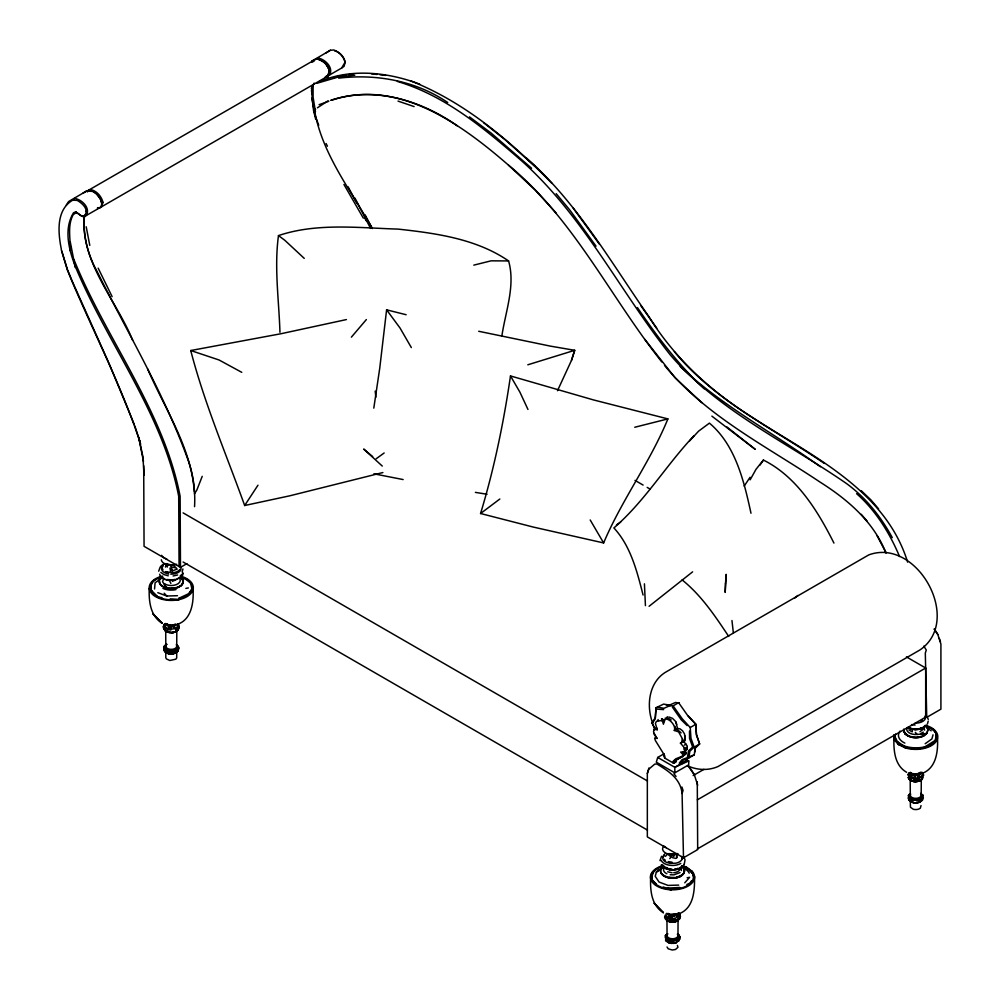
<?xml version="1.0" encoding="UTF-8"?>
<svg xmlns="http://www.w3.org/2000/svg" width="1000" height="1000" viewBox="0 0 1000 1000"><rect width="100%" height="100%" fill="white"/><g stroke="black" fill="none" stroke-linecap="round" stroke-linejoin="round"><path stroke-width="1.5" d="M165.8 651.075L165.787 657.613L166.375 658.888L169.85 660.5L175.863 659.175L176.688 657.938L176.725 652.188M663.962 753.85L657.725 757.45L656.3 762.163L674.825 772.85L674.825 767.325L687.3 760.113M644.425 583.825L645.425 605.625M656.275 736.737L654.675 738.413L655.45 740.65L663.388 753.475L664.675 758.037L673.025 762.862L674.275 763.062L676.038 761.725L676.25 760.312A5.775 3.337 60 0 1 676.388 759.587M681.9 866.225A12.088 6.975 0 0 1 684.188 868.8L683.787 873.112C678.363 879.875 666.263 879.987 660.987 873.1M176.725 646.062L176.812 629.462A5.562 3.212 0 0 1 173.263 632.638A5.562 3.212 0 0 1 166.95 631.65M677.975 935.462L678.062 918.863M921.2 795.025L921.287 779.938M177.312 569.038L172.4 570.875L171.012 565.337M673.025 762.862L673.05 762.15A5.775 3.337 60 0 1 673.312 761.075L675.713 758.925L682.262 756.137L685.987 752.375M676.038 761.725L676.062 761.087A5.025 2.9 60 0 1 676.3 760.163L686.025 754.075C687.688 751.2 680.325 755.25 684.25 755.1M187.375 579.65L191.287 584.075L191.9 589.587C189.562 594.75 184.375 598.275 178.7 598.35L188.65 593.7L191.9 589.587L191.287 584.075L189.737 581.737L187.375 579.65L181.975 577.425M936.375 738.562L935.763 733.05L932.887 728.65L935.763 733.05L936.375 738.562C933.95 743.95 928.775 746.562 923.225 747.925A20.888 12.062 0 0 1 906.263 747.412L897.275 741.575L895.037 736.762L895.475 734.125M84.438 215.888C82.863 234.613 87.4 253.6 96.375 270.062C127.837 333.5 164.887 394.75 188.663 461.737C193.55 476.2 195.413 491.438 194.55 506.675M167.312 567.1L167.4 564.575L168.538 565.388M663.2 886.963L671.363 889.812C664.35 888.363 656.35 886.912 652.337 880.225L651.888 875.212L653.162 872.275A25.775 17.975 17.5 0 1 661.225 866.525L663.85 865.738M179.062 566.538L178.7 496.362C163.713 418.162 112.912 350.613 80.775 279.062C71.862 259.55 61.25 232.613 73.55 212.75L75.713 211.875L81.388 215.95L83.812 215.987L85.325 214.65C88.663 208.75 81.788 202.963 77.213 200.4L72.688 200.175C55.75 210.037 58.1 233.075 61.388 249.575M193.062 589.688C193.812 602.837 191.363 620.462 176.475 624.612M937.537 738.65C938.037 751.038 936.438 766.912 923.65 772.788M75.713 211.875L82.25 216.438L84.2 216.675L100.388 207.413C104.775 201.125 98.1 194.275 92.812 191.388L88.287 191.163M694.55 876.425C694.663 889.45 694.225 906.85 680.425 913.213M406.15 314.725L386.6 309.837L379.725 368.338L373.8 408.137M132.625 340.138C116.35 300.05 80.812 263.163 84.175 217.113M510.487 375.938C503.688 422.35 494.212 468.625 480.562 513.513L533.362 527.087L603.625 542.938C621.737 499.963 650.275 461.975 667.887 418.9L593.587 399.95L510.487 375.938L519.925 392.188L527.962 409.45M311.712 93.95L312.325 87.05L314.137 83.1M154.55 588.962L155.1 582.788L161.838 577.987M163.6 647.4L165.238 650.913L169.35 651.538L168.325 650.037L175.487 651.85M164.875 646.125L164.675 649.35L165.225 645.375L163.962 646.737L166.612 644.425M177.013 644.725L179.013 647.862L177.775 650.537L172.275 650.4L176.5 650.425L178.575 648.075L175.85 649.35M191.975 586.55L191.737 589.05L188.787 594.275M651.812 877.2L653.162 872.275L650.725 875.1C650.088 888.562 650.475 904.712 663.375 912.688L654.212 903.225L663.375 912.688M663.238 857.113L664.725 853.913M679.8 938.775L678.637 941.287M909.538 773.612L909.613 772.862M936.45 735.512L935.1 740.438L923.225 747.925M327.625 78.2L327.912 75.312M668.225 913.562L669.212 915.775L672.237 916.438L676.225 915.562L676.413 913.8A7.2 4.162 0 0 1 667.975 913.487M684.638 741.363L683.612 741.25L685.288 739.762L684.7 735.387M915.462 776.012L912.438 775.35L910.675 773.775L910.825 772.575M156.762 578.638C145.863 583.462 151.337 597.35 161.95 597.575M895.113 734.788L894.438 739.963L898.6 744.675L905.725 748.012A22.062 12.737 0 0 0 935.4 742.438A22.062 12.737 0 0 0 925.763 725.312M697.275 781.75L697.688 849.587L683.5 857.775L647.337 836.888L647.337 773.425L648.925 767.975M83.825 221.188L84.625 215.362M311.863 85.95L311.45 88.925L313.087 85.188L313.1 97.188L315.45 111.725M683.55 740.888L678.587 731.85L674.3 730.45C677.1 724.163 662.825 712.3 663.4 724.15L664.013 719.912M685.925 753.062L684.463 751.237L685.85 750.938L686.963 749.112L687.2 745.95L683.612 741.25M501.887 335.875C505.525 311.438 515.638 285.387 508.575 260.925C476.287 238.787 436.213 233.3 398.175 229.112C358.55 227.9 316.625 222.675 278.475 235.6C274.125 267.65 278.962 300.163 279.95 332.287M162.725 576.287A12.088 6.975 0 0 0 159.338 580.125L159.6 583.025A12.088 6.975 0 0 0 163.663 586.638L168.137 587.95A12.088 6.975 0 0 0 182.938 579.412L180.662 576.825L183.188 581.55L181.275 585.675L177.763 587.688L170.637 588.787A11.938 6.887 0 0 1 159.35 582.288M694.538 752.3L695.438 746.888M916.988 781.012L921.05 780.337L916.988 781.012L921.05 780.337L922.237 778.438M672.1 920.537L676.875 919.8L679.237 918.438L679.562 916.65A7.55 4.363 0 0 0 679.25 913.1M682.3 739.013L681.712 742.188L680.425 743.088L683.8 747.087L684.125 749.85M676.637 702.962L679.325 703.162L675.537 702.45L669.488 705.113L663.587 704.1L656.012 707.763L655.288 717.688L652.113 722.862L654.538 728.575M182.188 571.725L182.95 568.95M179.275 626.275L178.75 628.175L175.375 629.35M178.55 649.388L177.387 651.9M659.4 869.625L656.35 872.188L655.225 876.287L659.062 882.05L668.037 885.413L678.713 885.1M684.188 864.5L685.062 859.825L683.812 856.95M679.013 918.863L677.812 920.763L680 917.475M679.75 939.1L673.525 939.8L675.163 940.788L678 940.662L680.263 937.262M927.412 724.075L928.225 721.1M927.663 730.512L926.888 733.35C921.325 739.25 911.213 738.938 905.113 734.013L903.825 731.237M933.025 734.812L931.9 738.925L925.175 743.725M921.038 805.588L920.337 808.138A5.487 3.162 0 0 1 913.25 809.237L910.45 807.225L910.275 800.037M159.887 577.587A20.888 12.062 0 0 0 151.762 583.387L150.45 588.038L151.237 590.275L158.125 597.075A20.888 12.062 0 0 0 170.175 599.75L179.175 599.587L170.188 598.85M680.987 763.05L683.325 760.062L688.75 758.025L689.9 751.2L694.15 747.138L699.638 743.962L696.475 734.525L695.812 724.075L688.1 715.75M688.75 758.025L694.237 754.85L695.387 748.025L699.638 743.962L696.462 735.113L695.725 724.35L687.763 715.662L678.625 702.675L673.125 705.85L672.412 707.15L681.188 719.737L687.138 725.6M923.4 797.763L922.55 800.075L919.712 802.1M557.487 390.725L571.475 360.412L574.7 350.312L550.325 346.112L478.7 331.275M683.5 857.775L682.087 793.487L683.062 790.487L681.925 787.025M158.713 571.2L159.713 568.25A11.7 6.75 0 0 1 164.9 563.638M86.2 215.6C90.862 208.162 81.95 199.55 74.862 198.45L72.688 200.175M97.537 207.65L99.488 207.887L101.487 206.825L103.012 202.387C101.525 196.713 97.463 191.612 91.75 189.838L88.8 190.075L87.4 191.938M647.337 773.425L648.825 769.15L654.775 764.112L656.95 764.013C668.325 771 680.462 778.45 682.087 793.487M163.575 578.888L162.575 581.675L165.963 587.05L168.137 587.95M163.263 626.763L164.537 624L163.388 626.775M683.787 873.112L684.725 870.525L684.188 868.8M903.812 729.087A12.088 6.975 0 0 0 904.975 733.35L908.138 735.6A12.088 6.975 0 0 0 924.287 735.113L927.025 732.688L927.962 730.1L927.412 728.375A12.088 6.975 0 0 0 925.138 725.788M175.925 631.562L172.438 632.587L175.35 631.938L178.275 629.862L179.237 627.263M571.475 360.412L574.7 350.312L527.812 364.8M166.525 564.2L165.438 567.038L166.925 563.562M202.225 476.337L196.775 490.2L194.387 493.837M653.75 730.062L655.238 727.9M315.538 109.213L314.688 111.263C322.5 154.45 350.938 190.637 372.125 228.05M327.638 75.225L329.513 71.162C327.663 65.3 322.95 58.863 316.175 58.987L88.8 190.075M164.45 648.1L164.213 650.7L168.312 653.6L164.762 651.513L167.175 653.175M674.837 939.587L678.725 939.125L679.9 936.575L678.913 936.688L678.263 934.112L679.425 935.462L678.5 935.512M922.038 779.638L923.238 777.05L922.1 776.862M921.65 800.788L922 800.05M655.263 738.075L657.025 738.425L654.262 734.55L653.538 731.513L654.163 729.438L657.275 729.725L655.4 723.475L656.425 721.35L661.587 720.475L662.387 718.85M676.513 759.237L676.9 758.562M916.55 774.137L920.688 772.225M150.787 585.3L151.762 583.387M750.138 479.825L756.038 469.263L763.4 460.062C796.787 476.637 817.763 510.9 833.938 543.075M686.963 749.112L687.138 747.288M162.887 566.213L161.988 567.725L162.987 569.875M661.587 856.275L659.963 860.588L661.213 860.45A11.7 6.75 0 0 0 680.788 863.475M920.775 793.325L922.887 795.263L921.787 797.013L922.65 795.037M652.163 723.637L655.275 718.713L655.925 709.025L663.65 709.613M346.4 319.575L281.025 333.725L190.738 350.525C204.438 403.462 226.15 454.087 244.662 505.513L257.975 485.2M366.362 319.562L351.375 337.163M66.3 205.05L68.625 201.537L87.125 190.675L90.638 190.425C96.363 192.512 101.487 197.775 101.812 204.075M744.15 486.138L750.062 477.275M923.2 775.337L922.075 777.025L918.45 778.725A7.55 4.363 0 0 1 910.4 777.738A7.55 4.363 0 0 1 908.688 773.088M760.013 465.05L763.4 460.062M691.675 880.65L689.9 883.088L686.8 884.562M925.05 725.425C921.4 730.562 913.238 730.512 908.175 727.463L915.238 729.538L921.175 728.188L919.225 729.175L911.325 728.938L909.475 727.825M908.5 795.462L909.538 794.05M677.812 920.763L678.65 919.638M909.65 772.938L908.2 774.887L909.65 772.7L909.225 774.488A6.525 3.762 0 0 0 917.425 777.925A6.525 3.762 0 0 0 921.562 772.575M669.775 858.625L672.288 855.337L674.125 856.1L668.962 853.562M688.037 757.887L684.912 761.862L681.625 763.763M679.25 763.188L682.1 759.613L687.4 757.638L688.525 750.875L692.675 747.025L694.15 747.138L690.962 738.288L690.238 727.525L682.262 718.825L673.125 705.85L670.037 705.625L663.988 708.275L658.1 707.275L656.012 707.763M689.688 440.812L698.575 431.175L709.412 423.125C735.525 445.062 744.038 481.312 750.987 513.237M693.913 435.8C666 465.4 644.837 501.25 613.888 527.938C630.7 546.025 637.112 571.613 643.075 595.037M924.287 735.113L927.025 732.688M166.038 644.388L163.962 646.737L166.688 644.062M684.75 882.825L689.613 877.325L687.113 877.775M677.95 938.138L679.9 936.575L677.087 938.75L678.725 939.125M921.3 772.913L921.925 772.2M920.375 772.862L920.925 773.462L919.45 775.138L917.625 775.812L915.487 775.225M341.613 68.05L344.062 66.388L345.138 62.55C343.862 56.825 339.35 52.013 333.875 50L330.363 50.25L311.85 61.112L318.087 58.025C324.913 59.225 333.387 67.125 329.888 74.575L327.425 76.237L341.613 68.05L345.112 62.162C344.113 56.825 339.913 52.075 334.575 50.812M667.087 934.062L665.2 936.137L667.862 933.825M910.713 798.025L913.825 800.5L909.975 797.375L909.987 799.062L908.6 797.475L908.438 795.7L910.312 793.637M650.725 875.1L655 870.525A20.888 12.062 0 0 1 661.137 866.988M665.275 935.888L667.275 933.775M918.525 801.25L921.95 798.7L922.887 795.263M179.762 577.288L176.7 579.225M908.438 795.7L910.25 793.925M665.312 856.375L668.037 853.825L669.7 855.7L672.288 855.337M674.3 730.45L677.25 728.337L680.088 728.9L682.55 730.812L684.475 733.863L685.288 739.762M180.15 575.95L183 573.413M177.987 578.763L172.387 581.375M168.45 627.65L170.938 628.038L166.762 624.025L170.987 627.05L174.125 626.562L176.45 624.5M676.225 915.562L677.412 914.5M480.562 513.513L499.837 499.012M794.475 598.3L797.875 595.475M692.613 571.85L649.087 606.287M376.15 458.787L384.162 452.975M681.6 866.363C677.1 871.137 668.725 870.788 663.85 866.9M664.675 758.037L664.6 755.45M677.2 913.962L678.075 913.337M656.35 872.188L661.963 868.188M919.963 731.65L922.962 729.5M676.9 916.388L677.725 915.8M662.875 866.413A12.088 6.975 0 0 0 669.388 877.35L671.888 878.188L679.175 876.812L682.65 874.412M176.788 630.95L175.35 631.938L178.275 629.862L175.613 631.362M616.487 524.913L620.7 522.038M163.475 564.525L164.95 563.525M317.438 107.8L327.938 100.887M178.575 648.075L174.8 649.85L176.5 650.425M76.588 212.475L73.25 214.613C67.075 225.688 70.675 239.05 70.338 251.025L70.3 241.975L75.263 267.575M82.8 193.35L87.125 190.675M326.037 52.925L330.363 50.25M683.375 756.35L675.812 759.712L674.525 761.188A5.025 2.9 60 0 0 674.3 762.113L674.275 763.062M101.487 206.825L328.05 76.013C332.35 69.588 325.3 61.388 318.975 59.825M143.7 465.75L144.062 546.325L180.475 567.35L186.925 563.625M690.238 727.525L695.725 724.35M684 741.812L680.425 743.088M684.325 745.138L686.087 744.112M674.825 772.85L688.725 764.825L688.725 760.938L686.075 759.412M693.138 775.575L703.95 769.338M697.337 799.837L925.675 668.012L925.675 717.138L697.337 848.975M923.288 732.125L920.65 733.662L925.537 733.675L917.15 734.438A9 5.2 0 0 1 907.337 727.438M920.925 773.462L916.712 774.338M683.112 755.55L686.225 752.95L682.962 754.538L680.675 752.075L684.075 751.963L685.362 749.837L685.225 747.5M672.113 942.75L666.737 937.8L670.5 941.812L672.113 942.75L673.725 941.912M311.7 62.35L314.113 61.15M910.625 780.238L908.25 777.5L909.062 779.237L912.337 781.137L919.325 781.038L918.425 781.312L921.263 779.912M678.037 920.337L675.2 921.75L677.163 920.962M666.963 717.1L667.775 716.8M665.188 718.125L667.938 718.125L671.188 719.95M175.863 652.913L172.413 653.763L175.863 652.913L175.238 653.138M920.8 720.913L922.312 720.2M919.225 729.175L922.738 727.537M688.725 760.938L674.825 767.325L657.725 757.45M918.425 781.312L920.4 780.537M169.262 652.425L173.925 651.4L169.587 650.325M688.825 756.9L694.237 754.85M680.062 872.562L673.925 874.862L670.188 874.75M676.838 877.125L681.062 875.537M676.787 877.738L680.95 876.175L679.175 876.812M175.5 624.288L173.25 625.138L174.125 626.562M325.138 77.088L328.05 76.013L326.388 75.763M97.475 208.475L100.388 207.413M316.825 83.312L338.963 76.812L354.812 75.2M319.975 81.375C351.763 68.138 388.25 72.225 419.75 84.175M319.088 104.675L328.812 101.25M331.6 100.275C397.738 77.938 461.025 123.938 508.438 165.1C573.725 218.675 610.087 296.788 661.787 361.938M334.225 77.588L338.575 76.137M165.9 630.462A5.562 3.212 0 0 0 166.312 631.087L167.625 630.65M473.8 265.138L491.087 260.837L508.575 260.925M661.375 865.188L662.75 864.775M103.012 202.387L101.575 202.812L100.487 199.35L97.263 194.788M173.487 627.8L174.65 627.463M924.175 735.75C918.112 738.562 910.35 738.5 905.113 734.013L903.962 729.812M917.962 776.762L919.125 776.425M919.287 802.362L915.362 802.775L920.337 801.875M667.837 914.788L667.725 913.538L672.237 916.438L671.087 914.625L676.413 913.8M672.138 943.2L676.488 942.525M930.512 745.2C921.55 748.512 911.7 748.85 902.7 745.45L905.725 748.012L899.513 744.262L897.275 741.575L898.6 744.675L895.562 739.788L895.037 736.762L894.438 739.963L893.95 734.663M667.887 418.9L634.738 427.262M330.625 100.312C373.888 85.9 421.388 100.3 457.438 125.962M382.887 472.55L289.713 495.825L244.662 505.513M161.35 559.775A9.925 5.725 0 0 0 165.025 563.925L172.825 565.138L176.675 564.275M173.1 575.975L177.638 574.975M172.438 632.587L174.85 632.062M664.538 917.138L666.65 920M185.863 588.387L188.363 587.938M175.212 579.45L168.75 580.388L166.737 579.525L174.812 580.062M674.963 869.075L677.938 868.612M673.55 915.037L674.887 914.825M343.05 75.462L346.025 75.013M349 74.562L353.462 73.875M675.125 942.925L676.062 942.8M676.1 921.462L669.112 921.562L673.538 922.025M672.262 854.725L676.162 854.2L676.775 857.987L676.988 853.55M679.862 887.463L667.15 888.125L671.425 889.137A20.888 12.062 0 0 0 693.375 876.462L692.175 871.3L686.4 867.188A22.062 12.737 0 0 0 682.525 865.738M338.688 78.15C376.388 73.675 416.012 80.85 447.7 102.5M674.9 869.3L677.812 869.062M674.875 921.825L669.112 921.562M173.225 579.65L168.263 580.35A11.6 6.7 0 0 1 159.688 574.237M168.175 588.575L175.538 588.35L181.275 585.675A11.938 6.887 0 0 0 182.787 580.138M157.812 592.663L166.788 596.025L177.475 595.7M172.288 653.962L167.95 653.363M915.4 774.65L916.775 774.613M669.388 853.65L673.4 854.25L668.012 853.975L677.925 853.675L674.062 854.525L668.012 853.975A9.925 5.725 0 0 1 663.25 846.812M670.562 919.287L676.875 919.8L670.562 919.287A7.55 4.363 0 0 1 664.975 915.312M667.487 920.475L670.438 920.387M668.012 853.975L675.588 853.763M173.625 632.425L169.325 632.487L166.25 631.075M165.413 571.613L172.725 572.737A9.287 5.362 0 0 0 179.938 569.362M669.388 877.35L674.4 877.5M172.3 632.638L165.438 631.038L163.3 627.737M169.55 625.562L170.925 625.688M914.137 776.888L915.413 777M913.662 779.963L918.612 779.812L918.45 778.725M672.025 862.188L668.3 861.612M670.9 917.312L672.188 917.425M673.675 941.025L669.15 940.612L668.438 939.013L673.675 941.025L669.575 939.438M911.6 780.8L909.062 779.237L914.038 781.513L912.337 781.137L916.775 781.6M371.438 73.825L377.113 74.45M379.95 74.763L385.625 75.388M679.237 918.438L679.963 918.538M165.025 563.925L172.825 565.138M170.875 630.05L167.838 629.575L163.975 626.812M666.838 868.337L671.862 869.112M670.662 869.325L667.987 868.913L670 869.775L663.688 866.712M475.387 492.375L487.075 494.263M912.337 781.137L915.4 781.637M666.1 704.875L670.562 705.625M163.663 586.638L165.963 587.05L164.275 583.6A9 5.2 0 0 0 176.163 584.688A9 5.2 0 0 0 179.288 577.975M403.125 479.562L373.875 473.812M171.038 566.875L176.325 568.025L173.637 565.538M914.388 774.075L912.275 773.6L912.438 775.35M909.463 800.188L909.95 800.925L908.7 799.663L911.65 802.138L910.075 801.225L914.062 802.85L910.075 801.225L908.05 798.112M667.638 871.8L672.113 872.788M669.5 914.663L670.8 914.95M672.25 857.575L675.8 858.438M661.538 718.675L664.862 720.7M918.975 776.162L915.45 774.312M665.462 940.088L667.925 942.275L672.175 943.4A5.475 3.162 0 0 1 667.05 940.462M319.275 59.7C324.637 60.9 328.237 66.112 329.562 71.188M190.738 350.525L219.025 359.975L241.775 372.337M168.238 575.825L163.9 574.55L160.837 572.375M667.638 940.975L670.5 941.812M667.925 942.275L672.175 943.4L666.012 940.913L669.562 942.987M914.062 802.85L910.075 801.225M397.325 81.425C445.05 95.525 484.25 128.45 521.213 160.487C582.9 215.113 619.575 290.613 670 354.575C717.925 410.688 786.737 442.238 846.488 483.537C865.85 497.663 880.863 516.7 892.288 537.612M687.55 765.837C697.262 770.188 708.162 770.8 718 766.55L919.875 650C963.363 620.4 916.938 537.013 868.75 554.913L666.875 671.462C649.262 681.038 646.112 704.438 652.237 721.912M398.038 101.1L414.113 106.575M670.812 921.938L666.688 920.425L669.525 921.663M925.225 725.925L930.95 728.487M911.575 773.8L912.738 774.237M668.6 916.637L669.7 917.038M669.163 717.062L672.575 718.388L676.025 721.888L677.5 728.612M411 80.988C465.65 102.587 511.312 141.875 552.013 183.45M165.438 631.038L167.125 631.838L163.775 628.538L165.438 631.038L168.275 632.263M166.675 652.875L168.312 653.6M677.625 934.112L678.988 935.913M170.863 652.575L172.475 653.312M909.712 799.887L912.225 801.05M904.975 733.35L908.138 735.6M170.938 628.038L166.2 624.812M635 480.4L643.112 485.062M647.175 487.4L649.875 488.963M906.413 656.888L925.675 668.012M908.85 729.925L912.225 731.875L912.362 728.7A7.45 4.3 0 0 0 918.413 728.888M910.913 775.675L911.838 776.213M911.65 802.138L908.7 799.663M183.1 512.875L647.475 780.987M183.1 562.013L647.475 830.113M181.9 578.787L182.938 579.412M824.375 463.45C773.1 428.525 714.412 400.538 674.388 351.662M926.637 727.575L931.162 730.8M906.6 772.262C893.95 765.037 893.487 748.913 894 736.125M184.412 578.337L189.875 582.238M162.6 577.513L165.138 579.325M931.975 729.087L934.212 730.713L931.688 728.525M278.475 235.6L284.738 240.225L304.25 258.375M469.487 116.875L491.225 133.15L531.562 168.225M664.538 365.438C706.062 416.175 766.363 446.138 819.887 481.987C847.588 499.475 873.6 521.675 885.95 552.913M711.875 416.138L755.238 449.338L726.75 426.863M668.375 921.225L665.263 918.825L667.4 920.662M820.362 466.712C773.85 433.038 722.15 406.175 680.113 366.413M483.7 122.788L505.138 139.725L534.875 166.213M682.113 579.913C701.338 595.288 715.2 616.163 728.725 636.438M664.762 867.412L666.388 868.725M372.688 456.6L363.675 449.05L382.275 466.075M701.812 402.688L675.075 377.775L644.775 339.325M664.237 859.275L665.288 860.212M651.888 875.212L652.337 880.225L656.4 884.1M162.125 623.3L152.975 613.837L162.125 623.3C150.213 615.862 148.763 601.112 149.238 588.362M176.3 644.362L177.037 645.013M508.438 165.1L535.188 190.062L556 212.838M861.325 490.763L870.8 499.775L878.587 508.862M856.587 493.663C875.85 510.637 889.7 533.075 899.575 556.575M525.95 157.587C576.875 202.25 610.65 261.85 648.938 316.75C674.55 358 710.562 391.1 751.45 416.838C810.238 455.163 885.175 489.125 907.638 562.15M661.587 720.475L663.637 722.525M164.213 650.7L165.475 651.963L164.062 648.95L165.475 651.963M704.2 388.812C678.413 364.8 657.175 336.7 637.45 307.6M167.05 572.225L168.738 573.962A9.8 5.65 0 0 1 163.05 565.425M164.175 593.188L166.788 596.025M915.337 732.362L917.15 734.438M172.4 570.875L169.95 568.088L170.8 572.312M681.1 732.862L677.525 729.675L675.487 729.362L675.1 726.3M861.237 514.288L867.275 521.35M654.038 882L656.287 884.688M556.175 193.65L569.913 210.138L596.013 246.125M673.9 773.8L676.075 776.413M908.25 777.5L909.875 779.575M163.775 628.538L165.4 630.6M386.6 309.837L400.05 328.05L411.337 347.575M573.25 208.162L599.362 244.163M640.812 305.637L656.75 328.15M688.075 765.612L694.45 775.138L697.688 785.212M934.362 629.3L937.825 634.5L940.913 644.05L940.913 709.163L926.737 717.35L925.312 653.05L926.287 650.062L923.85 646.125M688.538 765.825L694.6 774.925M922.25 796.663L922.788 797.475M667.038 947L668.25 948.825L672.225 950L675.5 949.488L677.925 947.337L677.4 945.4M673.375 914.7L674.388 916.25M934.212 628.913L937.825 634.5M657.025 738.425L654.163 733.325M603.625 542.938L590.2 519.975M343.938 184.475L363.338 218.137M877.05 535.675L886.05 552.725M356.75 203.038L348.113 186.788M364.812 218.125L366.275 220.863M365.112 214.887L372.2 228.55M354.963 198.062L370.55 228.388M922.475 772.675L923.75 775.238M326.087 143.512L327.413 146.225M678.75 913L680.487 916.65M98.162 268.137L112.112 296.637M147.575 368.787C164.625 408.725 191.45 447.512 194.325 492.038M652.113 722.862L654.538 727.987M665.1 917.025L666.162 919.262M926.938 716.488L928.288 719.4M170.863 583.4L169.338 580.062A7.45 4.3 0 0 0 175.325 579.513M675.7 722.1L676.65 724.388M134.325 424.525L109.062 363.475L72.162 281.062L67.45 269.6L61.75 250.938M73.85 259.35C106.088 339.113 163.6 410.688 180.125 496.275L180.475 567.35M679.087 918.075L679.513 919.25M318.725 125.288L315.062 115.337L311.75 98.15M177.838 628.688L178.275 629.862M692.675 747.025L689.562 738.512L689.5 731.112M134.812 425.887L140.312 442.675M658.012 719.538L658.35 720.525M939.338 638.413L940.475 641.875M663.713 753.812L664.513 756.425M61.363 250.138L67.362 269.975L72.038 281.375C95.087 335.513 122.525 388.137 140.7 444.237M923.763 726.938L924.625 730.113M681.562 856.475L682.188 858.787A9.8 5.65 0 0 1 676.025 863.175L669.975 863.363L666.35 862.288A9.8 5.65 0 0 1 664.3 854.812M678.512 912.925L678.713 913.662M666.012 939.837L666.225 940.612M165.062 624.637L165.263 625.388M656.9 728.213L657.275 729.725M315.712 119.262L313.562 110.6L311.488 90.312M693 875.788L692.175 871.3A22.062 12.737 0 0 1 683.213 888.225A22.062 12.737 0 0 1 653.6 883.65A22.062 12.737 0 0 1 660.5 866.4M86.2 226.775L89.787 245.4M733.325 632.612L731.963 620.538M375.2 391.138L375.875 397.238M143.488 461.463L138.675 437.188L142.863 456.463L144.113 475.15M910.562 772.513L910.675 773.775M681.213 868.388L681.4 870.537M159.338 580.125L159.6 583.025M682.062 856.875L682.188 858.787M682.688 752.262L682.8 754.212M165.787 644.938L165.825 645.775M86.275 210.837L86.287 211.6M170.975 625.337L170.987 627.05M910.188 778.775L910.288 795.362M667.05 935.788L666.963 919.2A5.562 3.212 0 0 0 671.075 922.125A5.562 3.212 0 0 0 677.175 920.775M165.712 629.8L165.812 646.4M182.475 572.15A11.6 6.7 0 0 1 181 577.537M920.938 779.75A5.562 3.212 0 0 1 918.775 781.287M917.738 781.6A5.562 3.212 0 0 1 910.375 779.438M920.612 793.763A5.463 3.15 0 0 1 916.025 798.35A5.463 3.15 0 0 1 910.638 794.062M678 919.525A5.562 3.212 0 0 1 677.7 920.175M677.387 934.188A5.463 3.15 0 0 1 672.8 938.775A5.463 3.15 0 0 1 667.412 934.488M176.55 645.413A5.463 3.15 0 0 1 170.413 649.35A5.463 3.15 0 0 1 166.688 644.513M181.287 576.35A22.062 12.737 0 0 1 188.25 595.825A22.062 12.737 0 0 1 153.787 595.475A22.062 12.737 0 0 1 161.962 576.15M683.975 864.325A11.6 6.7 0 0 1 673.125 869.963A11.6 6.7 0 0 1 661.312 865.013M680.238 868.088A7.738 4.462 0 0 1 673.725 872.738M166.762 558.95A9.925 5.725 0 0 1 161.675 555.312M682.738 867.763A11.938 6.887 0 0 1 680.138 876.612A11.938 6.887 0 0 1 664.587 876.45A11.938 6.887 0 0 1 662.5 867.55M921.15 800.375A5.475 3.162 0 0 1 916.025 803.037A5.475 3.162 0 0 1 910.45 800.7M666.85 873.763A9 5.2 0 0 1 664.125 867.85M176.675 651.4A5.475 3.162 0 0 1 176.375 652.05M175.863 652.638A5.475 3.162 0 0 1 170.413 654.038A5.475 3.162 0 0 1 165.975 651.725M666.263 847.688A9.925 5.725 0 0 1 663.675 845.837M683.413 868A17.312 10 0 0 1 689.237 873.175M926.575 725.25A11.6 6.7 0 0 1 908.438 728.05M677.925 940.8A5.475 3.162 0 0 1 673.375 943.425M920.837 772.763A7.2 4.162 0 0 1 912.475 773.525M911.213 773.05A7.2 4.162 0 0 1 910.15 772.438M904.85 743.1A17.312 10 0 0 1 900.062 731.1M677.775 868.337A7.45 4.3 0 0 1 675.188 869.312M669.137 869.125A7.45 4.3 0 0 1 665.875 867.25M925.025 716.125A9.287 5.362 0 0 1 924.412 718.325M175.188 624.35A7.2 4.162 0 0 1 165.675 623.475M925.525 717.175A9.8 5.65 0 0 1 915.225 723.112M181.05 568.212A9.8 5.65 0 0 1 170.75 574.15M180.538 577.587A11.938 6.887 0 0 1 182.25 579.237M176.025 589.612A13.275 7.662 0 0 1 162.913 588.413M915.125 725.013A11.7 6.75 0 0 1 911.538 724.575M678.325 913A6.525 3.762 0 0 1 672.85 918.475A6.525 3.762 0 0 1 666.425 913.363M178 623.713A7.55 4.363 0 0 1 177.6 628.062M175.95 624.575A6.625 3.825 0 0 1 172.3 625.638M177.575 624.35A6.525 3.762 0 0 1 174.225 628.675A6.525 3.762 0 0 1 166.2 627.688L164.975 626.05L165.4 628.438L164.963 626.3A6.525 3.762 0 0 1 165.175 623.975M725.462 583.8L725.188 592.425L726.2 574.362L725.462 583.8M666.112 935.512L665.362 937.913L666.462 934.762L666.112 935.512M909.35 795.088L908.6 797.475L909.7 794.338L909.35 795.088M177.662 647.3L177.312 648.05L178.412 646.3L177.662 647.3M921.175 797.712L920.325 798.325L923.05 797.038L921.175 797.712M919.275 798.812L918.062 799.163L921.95 798.7L919.275 798.812M671.388 855.25L669.7 855.7L668.637 853.962L671.388 855.25M916.75 799.375L915.4 799.412L919.775 799.963L916.75 799.375M914.062 799.287L912.8 799.013L916.9 800.588L914.062 799.287M685.562 867.262L681.925 865.9L688.625 869.038L692.537 873.475L686.4 867.188L688.625 869.038L685.562 867.262M167.188 649.613L166.238 649.062L169.35 651.538L167.188 649.613M165.5 648.413L165.012 647.675L166.612 650.725L165.5 648.413M178.075 651.112L177.55 649.275L178.075 651.112M909.488 796.637L909.275 795.875L909.987 799.062L909.488 796.637M666.263 937.075L666.05 936.3L666.762 939.488L666.263 937.075"/></g></svg>
